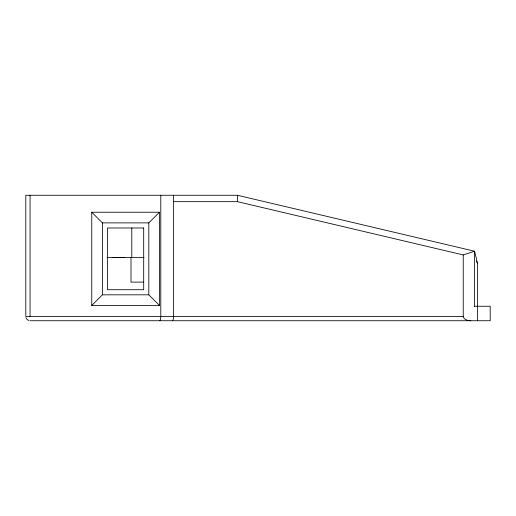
<?xml version="1.0" encoding="UTF-8"?>
<svg xmlns="http://www.w3.org/2000/svg" width="516" height="516" viewBox="0 0 516 516"><rect width="100%" height="100%" fill="white"/><g stroke="black" fill="none" stroke-linecap="round" stroke-linejoin="round"><path stroke-width="0.77" d="M159.45 305.472L148.808 294.823L148.808 222.88L159.45 212.231L91.758 212.231L91.758 305.472L159.45 305.472L159.45 212.231M91.758 305.472L102.4 294.823L102.4 222.88L91.758 212.231M159.786 320.733L160.495 319.481L160.792 316.476L160.792 195.267M172.557 320.733L173.266 319.481L173.563 316.476L173.563 195.267M173.563 201.653L237.425 201.653L463.239 254.936L474.591 251.228L477.429 263.154L477.429 320.733M474.591 306.259L474.591 251.228L237.425 195.267L25.8 195.267L25.8 316.476L463.239 316.476C463.794 319.836 467.941 320.642 470.805 320.733M102.4 222.88L148.808 222.88M113.056 257.432L112.256 257.432L124.175 257.439L123.376 257.439M107.006 257.426L144.022 257.426M143.719 282.11L131.006 282.123L130.987 257.432M102.4 294.823L148.808 294.823M474.21 306.259L490.2 306.259L490.2 320.733L30.057 320.733M28.954 320.584L27.045 319.481L25.942 317.579M476.365 261.077L477.429 263.154M463.239 254.936L463.239 316.476M237.425 195.267L237.425 201.653M131.799 227.943L131.799 257.426M30.057 195.267L30.057 316.476M143.693 227.988L107.509 227.988L107.509 289.715L143.693 289.715L143.693 227.988"/></g></svg>
